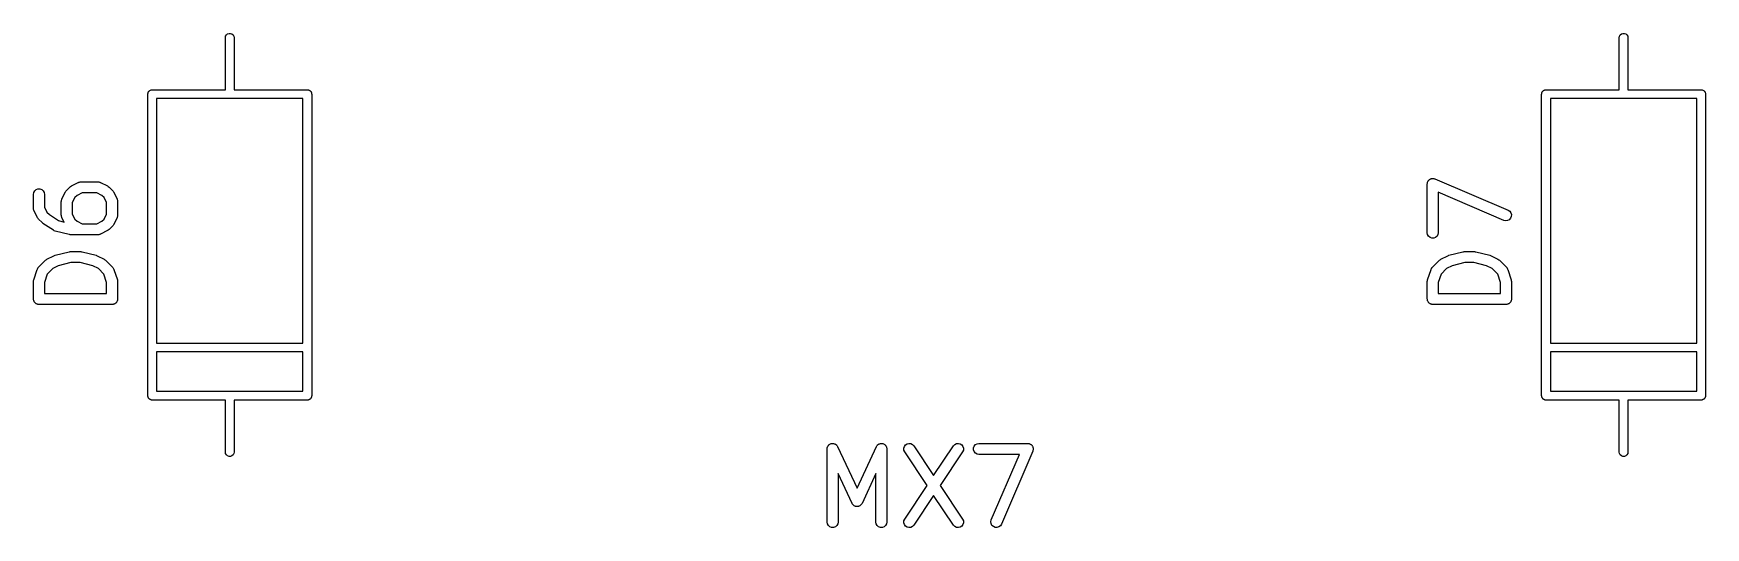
# Model space of a CAD drawing. Extents: x 35 to 250, y -99 to -35.
# Drawn here: x 140.19 to 163.04, y -41.8 to -35.05 of the extents above; entities that cross this region are included whole.
import ezdxf

# ---------------------------------------------------------------- set-up
doc = ezdxf.new("R2010")
doc.units = 0
doc.header["$MEASUREMENT"] = 0
doc.layers.add('BLACK', color=7, linetype='CONTINUOUS')

msp = doc.modelspace()

# ---------------------------------------------------------------- linework, layer by layer
at = {"layer": 'Black'}
for p, q in [((142.815, -35.1112), (142.819, -35.0907)), ((142.815, -35.8212), (142.815, -35.1112)), ((142.819, -35.0907), (142.829, -35.0727)), ((142.829, -35.0727), (142.845, -35.0593)), ((142.845, -35.0593), (142.865, -35.0522)), ((142.865, -35.0522), (142.885, -35.0522)), ((142.885, -35.0522), (142.905, -35.0593)), ((142.905, -35.0593), (142.921, -35.0727)), ((142.921, -35.0727), (142.931, -35.0907)), ((142.931, -35.0907), (142.935, -35.1112)), ((142.935, -35.1112), (142.935, -35.8212)), ((161.865, -35.1112), (161.869, -35.0907)), ((161.865, -35.8212), (161.865, -35.1112)), ((161.869, -35.0907), (161.879, -35.0727)), ((161.879, -35.0727), (161.895, -35.0593)), ((161.895, -35.0593), (161.915, -35.0522)), ((161.915, -35.0522), (161.935, -35.0522)), ((161.935, -35.0522), (161.955, -35.0593)), ((161.955, -35.0593), (161.971, -35.0727)), ((161.971, -35.0727), (161.981, -35.0907)), ((161.981, -35.0907), (161.985, -35.1112)), ((161.985, -35.1112), (161.985, -35.8212)), ((141.755, -35.8813), (141.756, -35.8761)), ((141.756, -35.8708), (141.758, -35.8659)), ((141.756, -35.8761), (141.756, -35.8708)), ((141.758, -35.8659), (141.759, -35.8607)), ((141.759, -35.8607), (141.761, -35.8562)), ((141.761, -35.8562), (141.763, -35.8513)), ((141.763, -35.8513), (141.766, -35.8472)), ((141.766, -35.8472), (141.769, -35.8427)), ((141.769, -35.8427), (141.773, -35.8393)), ((141.773, -35.8393), (141.776, -35.8353)), ((141.776, -35.8353), (141.781, -35.8327)), ((141.781, -35.8327), (141.785, -35.8293)), ((141.785, -35.8293), (141.79, -35.8275)), ((141.79, -35.8275), (141.794, -35.8249)), ((141.794, -35.8249), (141.8, -35.824)), ((141.8, -35.824), (141.805, -35.8222)), ((141.805, -35.8222), (141.81, -35.8222)), ((141.81, -35.8222), (141.815, -35.8212)), ((141.815, -35.8212), (142.815, -35.8212)), ((142.935, -35.8212), (143.935, -35.8212)), ((143.935, -35.8212), (143.94, -35.8222)), ((143.94, -35.8222), (143.945, -35.8222)), ((143.945, -35.8222), (143.95, -35.824)), ((143.95, -35.824), (143.956, -35.8249)), ((143.956, -35.8249), (143.96, -35.8275)), ((143.96, -35.8275), (143.965, -35.8293)), ((143.965, -35.8293), (143.969, -35.8327)), ((143.969, -35.8327), (143.974, -35.8353)), ((143.974, -35.8353), (143.977, -35.8393)), ((143.977, -35.8393), (143.981, -35.8427)), ((143.981, -35.8427), (143.984, -35.8472)), ((143.984, -35.8472), (143.987, -35.8513)), ((143.987, -35.8513), (143.989, -35.8562)), ((143.989, -35.8562), (143.991, -35.8607)), ((143.991, -35.8607), (143.992, -35.8659)), ((143.992, -35.8659), (143.994, -35.8708)), ((143.994, -35.8708), (143.994, -35.8761)), ((143.994, -35.8761), (143.995, -35.8813)), ((160.805, -35.8813), (160.806, -35.8761)), ((160.806, -35.8708), (160.808, -35.8659)), ((160.806, -35.8761), (160.806, -35.8708)), ((160.808, -35.8659), (160.809, -35.8607)), ((160.809, -35.8607), (160.811, -35.8562)), ((160.811, -35.8562), (160.813, -35.8513)), ((160.813, -35.8513), (160.816, -35.8472)), ((160.816, -35.8472), (160.819, -35.8427)), ((160.819, -35.8427), (160.823, -35.8393)), ((160.823, -35.8393), (160.826, -35.8353)), ((160.826, -35.8353), (160.831, -35.8327)), ((160.831, -35.8327), (160.835, -35.8293)), ((160.835, -35.8293), (160.84, -35.8275)), ((160.84, -35.8275), (160.844, -35.8249)), ((160.844, -35.8249), (160.85, -35.824)), ((160.85, -35.824), (160.855, -35.8222)), ((160.855, -35.8222), (160.86, -35.8222)), ((160.86, -35.8222), (160.865, -35.8212)), ((160.865, -35.8212), (161.865, -35.8212)), ((161.985, -35.8212), (162.985, -35.8212)), ((162.985, -35.8212), (162.99, -35.8222)), ((162.99, -35.8222), (162.995, -35.8222)), ((162.995, -35.8222), (163, -35.824)), ((163, -35.824), (163.006, -35.8249)), ((163.006, -35.8249), (163.01, -35.8275)), ((163.01, -35.8275), (163.015, -35.8293)), ((163.015, -35.8293), (163.019, -35.8327)), ((163.019, -35.8327), (163.024, -35.8353)), ((163.024, -35.8353), (163.027, -35.8393)), ((163.027, -35.8393), (163.031, -35.8427)), ((163.031, -35.8427), (163.034, -35.8472)), ((163.034, -35.8472), (163.037, -35.8513)), ((163.037, -35.8513), (163.039, -35.8562)), ((163.039, -35.8562), (163.041, -35.8607)), ((163.041, -35.8607), (163.042, -35.8659)), ((163.042, -35.8659), (163.044, -35.8708)), ((163.044, -35.8708), (163.044, -35.8761)), ((163.044, -35.8761), (163.045, -35.8813)), ((141.755, -40.0012), (141.755, -35.8813)), ((141.875, -35.9412), (141.875, -39.2812)), ((143.875, -35.9412), (141.875, -35.9412)), ((143.875, -39.2812), (143.875, -35.9412)), ((143.995, -35.8813), (143.995, -40.0012)), ((160.805, -40.0012), (160.805, -35.8813)), ((160.925, -35.9412), (160.925, -39.2812)), ((162.925, -35.9412), (160.925, -35.9412)), ((162.925, -39.2812), (162.925, -35.9412)), ((163.045, -35.8813), (163.045, -40.0012)), ((140.192, -37.2508), (140.197, -37.2251)), ((140.197, -37.2251), (140.21, -37.2026)), ((140.21, -37.2026), (140.23, -37.1858)), ((140.23, -37.1858), (140.254, -37.1769)), ((140.254, -37.1769), (140.28, -37.1769)), ((140.28, -37.1769), (140.305, -37.1858)), ((140.305, -37.1858), (140.325, -37.2026)), ((140.325, -37.2026), (140.338, -37.2251)), ((140.338, -37.2251), (140.342, -37.2508)), ((140.581, -37.3125), (140.629, -37.2172)), ((140.629, -37.2172), (140.636, -37.2076)), ((140.636, -37.2076), (140.643, -37.1977)), ((140.643, -37.1977), (140.691, -37.1501)), ((140.691, -37.1501), (140.7, -37.1432)), ((140.7, -37.1432), (140.71, -37.1361)), ((140.71, -37.1361), (140.805, -37.0885)), ((140.857, -37.2305), (140.788, -37.2648)), ((140.805, -37.0885), (140.809, -37.0872)), ((140.809, -37.0872), (140.813, -37.0851)), ((140.813, -37.0851), (140.822, -37.0835)), ((140.822, -37.0835), (140.83, -37.081)), ((140.83, -37.081), (140.835, -37.0813)), ((140.835, -37.0813), (140.839, -37.0805)), ((140.839, -37.0805), (141.077, -37.0805)), ((141.059, -37.2305), (140.857, -37.2305)), ((141.128, -37.2648), (141.059, -37.2305)), ((141.077, -37.0805), (141.081, -37.0813)), ((141.081, -37.0813), (141.085, -37.081)), ((141.085, -37.081), (141.094, -37.0835)), ((141.094, -37.0835), (141.103, -37.0851)), ((141.103, -37.0851), (141.106, -37.0872)), ((141.106, -37.0872), (141.11, -37.0885)), ((141.11, -37.0885), (141.206, -37.1361)), ((141.206, -37.1361), (141.215, -37.1432)), ((141.215, -37.1432), (141.225, -37.1501)), ((141.225, -37.1501), (141.273, -37.1977)), ((141.273, -37.1977), (141.28, -37.2076)), ((141.28, -37.2076), (141.287, -37.2172)), ((141.287, -37.2172), (141.334, -37.3125)), ((159.242, -37.1079), (159.244, -37.0994)), ((159.242, -37.7746), (159.242, -37.1079)), ((159.244, -37.0908), (159.246, -37.0867)), ((159.244, -37.0994), (159.244, -37.0908)), ((159.246, -37.0867), (159.247, -37.0823)), ((159.247, -37.0823), (159.251, -37.0748)), ((159.251, -37.0748), (159.255, -37.0668)), ((159.255, -37.0668), (159.258, -37.0636)), ((159.258, -37.0636), (159.26, -37.0597)), ((159.26, -37.0597), (159.267, -37.0542)), ((159.267, -37.0542), (159.272, -37.0479)), ((159.272, -37.0479), (159.276, -37.0458)), ((159.276, -37.0458), (159.28, -37.043)), ((159.28, -37.043), (159.288, -37.04)), ((159.288, -37.04), (159.296, -37.0361)), ((159.296, -37.0361), (159.3, -37.0356)), ((159.3, -37.0356), (159.304, -37.0341)), ((159.304, -37.0341), (159.313, -37.0341)), ((159.313, -37.0341), (159.322, -37.033)), ((159.322, -37.033), (159.326, -37.0341)), ((159.326, -37.0341), (159.33, -37.0341)), ((159.33, -37.0341), (159.339, -37.037)), ((159.339, -37.037), (159.347, -37.039)), ((159.347, -37.039), (160.347, -37.4676)), ((160.288, -37.6054), (159.392, -37.2217)), ((159.392, -37.2217), (159.392, -37.7746)), ((140.192, -37.4412), (140.192, -37.2508)), ((140.193, -37.4455), (140.192, -37.4412)), ((140.193, -37.4498), (140.193, -37.4455)), ((140.195, -37.4582), (140.193, -37.4498)), ((140.197, -37.4669), (140.195, -37.4582)), ((140.199, -37.4706), (140.197, -37.4669)), ((140.2, -37.4748), (140.199, -37.4706)), ((140.248, -37.57), (140.2, -37.4748)), ((140.342, -37.2508), (140.342, -37.4235)), ((140.342, -37.4235), (140.377, -37.4921)), ((140.573, -37.346), (140.574, -37.3418)), ((140.573, -37.5365), (140.573, -37.346)), ((140.574, -37.3374), (140.576, -37.329)), ((140.574, -37.3418), (140.574, -37.3374)), ((140.576, -37.329), (140.578, -37.3204)), ((140.578, -37.3204), (140.58, -37.3166)), ((140.58, -37.3166), (140.581, -37.3125)), ((140.758, -37.2952), (140.723, -37.3637)), ((140.723, -37.3637), (140.723, -37.5188)), ((140.788, -37.2648), (140.758, -37.2952)), ((141.158, -37.2952), (141.128, -37.2648)), ((141.192, -37.3637), (141.158, -37.2952)), ((141.192, -37.5188), (141.192, -37.3637)), ((141.334, -37.3125), (141.336, -37.3166)), ((141.336, -37.3166), (141.338, -37.3204)), ((141.338, -37.3204), (141.339, -37.329)), ((141.339, -37.329), (141.342, -37.3374)), ((141.342, -37.3374), (141.342, -37.3418)), ((141.342, -37.3418), (141.342, -37.346)), ((141.342, -37.346), (141.342, -37.5365)), ((160.347, -37.4676), (160.369, -37.4818)), ((140.255, -37.5797), (140.248, -37.57)), ((140.262, -37.5895), (140.255, -37.5797)), ((140.31, -37.6371), (140.262, -37.5895)), ((140.316, -37.6414), (140.31, -37.6371)), ((140.321, -37.6465), (140.316, -37.6414)), ((140.464, -37.7417), (140.321, -37.6465)), ((140.377, -37.4921), (140.41, -37.5258)), ((140.41, -37.5258), (140.536, -37.6097)), ((140.536, -37.6097), (140.61, -37.6283)), ((140.574, -37.5407), (140.573, -37.5365)), ((140.574, -37.5451), (140.574, -37.5407)), ((140.576, -37.5535), (140.574, -37.5451)), ((140.578, -37.5621), (140.576, -37.5535)), ((140.58, -37.5659), (140.578, -37.5621)), ((140.581, -37.57), (140.58, -37.5659)), ((140.61, -37.6283), (140.581, -37.57)), ((140.723, -37.5188), (140.758, -37.5873)), ((140.758, -37.5873), (140.788, -37.6177)), ((140.788, -37.6177), (140.857, -37.652)), ((140.857, -37.652), (141.059, -37.652)), ((141.059, -37.652), (141.128, -37.6177)), ((141.128, -37.6177), (141.158, -37.5873)), ((141.158, -37.5873), (141.192, -37.5188)), ((141.273, -37.6848), (141.225, -37.7324)), ((141.28, -37.6749), (141.273, -37.6848)), ((141.287, -37.6653), (141.28, -37.6749)), ((141.334, -37.57), (141.287, -37.6653)), ((141.336, -37.5659), (141.334, -37.57)), ((141.338, -37.5621), (141.336, -37.5659)), ((141.339, -37.5535), (141.338, -37.5621)), ((141.342, -37.5451), (141.339, -37.5535)), ((141.342, -37.5365), (141.342, -37.5407)), ((141.342, -37.5407), (141.342, -37.5451)), ((160.313, -37.6114), (160.288, -37.6054)), ((160.339, -37.6083), (160.313, -37.6114)), ((160.362, -37.5965), (160.339, -37.6083)), ((160.38, -37.5776), (160.362, -37.5965)), ((160.369, -37.4818), (160.384, -37.5027)), ((160.39, -37.5536), (160.38, -37.5776)), ((160.384, -37.5027), (160.392, -37.5276)), ((160.392, -37.5276), (160.39, -37.5536)), ((140.476, -37.7469), (140.464, -37.7417)), ((140.487, -37.7521), (140.476, -37.7469)), ((140.678, -37.7997), (140.487, -37.7521)), ((140.687, -37.8004), (140.678, -37.7997)), ((140.696, -37.802), (140.687, -37.8004)), ((141.077, -37.802), (140.696, -37.802)), ((141.081, -37.8012), (141.077, -37.802)), ((141.085, -37.8015), (141.081, -37.8012)), ((141.094, -37.799), (141.085, -37.8015)), ((141.103, -37.7974), (141.094, -37.799)), ((141.106, -37.7953), (141.103, -37.7974)), ((141.11, -37.794), (141.106, -37.7953)), ((141.206, -37.7464), (141.11, -37.794)), ((141.215, -37.7393), (141.206, -37.7464)), ((141.225, -37.7324), (141.215, -37.7393)), ((159.247, -37.8002), (159.242, -37.7746)), ((159.26, -37.8228), (159.247, -37.8002)), ((159.28, -37.8395), (159.26, -37.8228)), ((159.304, -37.8484), (159.28, -37.8395)), ((159.33, -37.8484), (159.304, -37.8484)), ((159.355, -37.8395), (159.33, -37.8484)), ((159.375, -37.8228), (159.355, -37.8395)), ((159.388, -37.8002), (159.375, -37.8228)), ((159.392, -37.7746), (159.388, -37.8002)), ((140.262, -38.2454), (140.357, -38.1501)), ((140.357, -38.1501), (140.367, -38.1432)), ((140.367, -38.1432), (140.377, -38.1361)), ((140.377, -38.1361), (140.472, -38.0885)), ((140.472, -38.0885), (140.48, -38.0861)), ((140.48, -38.0861), (140.487, -38.0828)), ((140.487, -38.0828), (140.678, -38.0352)), ((140.678, -38.0352), (140.687, -38.0345)), ((140.687, -38.0345), (140.696, -38.0329)), ((140.696, -38.0329), (140.839, -38.0329)), ((140.839, -38.0329), (140.848, -38.0345)), ((140.848, -38.0345), (140.857, -38.0352)), ((140.857, -38.0352), (141.047, -38.0828)), ((141.047, -38.0828), (141.055, -38.0861)), ((141.055, -38.0861), (141.063, -38.0885)), ((141.063, -38.0885), (141.158, -38.1361)), ((141.158, -38.1361), (141.168, -38.1432)), ((141.168, -38.1432), (141.178, -38.1501)), ((141.178, -38.1501), (141.273, -38.2454)), ((159.312, -38.2454), (159.407, -38.1501)), ((159.407, -38.1501), (159.417, -38.1432)), ((159.417, -38.1432), (159.427, -38.1361)), ((159.427, -38.1361), (159.522, -38.0885)), ((159.522, -38.0885), (159.53, -38.0861)), ((159.53, -38.0861), (159.537, -38.0828)), ((159.537, -38.0828), (159.728, -38.0352)), ((159.728, -38.0352), (159.737, -38.0345)), ((159.737, -38.0345), (159.746, -38.0329)), ((159.746, -38.0329), (159.889, -38.0329)), ((159.889, -38.0329), (159.898, -38.0345)), ((159.898, -38.0345), (159.907, -38.0352)), ((159.907, -38.0352), (160.097, -38.0828)), ((160.097, -38.0828), (160.105, -38.0861)), ((160.105, -38.0861), (160.113, -38.0885)), ((160.113, -38.0885), (160.208, -38.1361)), ((160.208, -38.1361), (160.218, -38.1432)), ((160.218, -38.1432), (160.228, -38.1501)), ((160.228, -38.1501), (160.323, -38.2454)), ((140.196, -38.4175), (140.244, -38.2747)), ((140.244, -38.2747), (140.246, -38.2709)), ((140.246, -38.2709), (140.247, -38.2667)), ((140.247, -38.2667), (140.252, -38.2595)), ((140.252, -38.2595), (140.256, -38.2518)), ((140.256, -38.2518), (140.259, -38.2489)), ((140.259, -38.2489), (140.262, -38.2454)), ((140.381, -38.3389), (140.342, -38.4534)), ((140.455, -38.2648), (140.381, -38.3389)), ((140.532, -38.2263), (140.455, -38.2648)), ((140.705, -38.1829), (140.532, -38.2263)), ((140.83, -38.1829), (140.705, -38.1829)), ((141.003, -38.2263), (140.83, -38.1829)), ((141.08, -38.2648), (141.003, -38.2263)), ((141.154, -38.3389), (141.08, -38.2648)), ((141.192, -38.4534), (141.154, -38.3389)), ((141.273, -38.2454), (141.275, -38.2489)), ((141.275, -38.2489), (141.279, -38.2518)), ((141.279, -38.2518), (141.283, -38.2595)), ((141.283, -38.2595), (141.288, -38.2667)), ((141.288, -38.2667), (141.289, -38.2709)), ((141.289, -38.2709), (141.291, -38.2747)), ((141.291, -38.2747), (141.339, -38.4175)), ((159.246, -38.4175), (159.294, -38.2747)), ((159.294, -38.2747), (159.296, -38.2709)), ((159.296, -38.2709), (159.297, -38.2667)), ((159.297, -38.2667), (159.302, -38.2595)), ((159.302, -38.2595), (159.306, -38.2518)), ((159.306, -38.2518), (159.309, -38.2489)), ((159.309, -38.2489), (159.312, -38.2454)), ((159.431, -38.3389), (159.392, -38.4534)), ((159.505, -38.2648), (159.431, -38.3389)), ((159.582, -38.2263), (159.505, -38.2648)), ((159.755, -38.1829), (159.582, -38.2263)), ((159.88, -38.1829), (159.755, -38.1829)), ((160.053, -38.2263), (159.88, -38.1829)), ((160.13, -38.2648), (160.053, -38.2263)), ((160.204, -38.3389), (160.13, -38.2648)), ((160.242, -38.4534), (160.204, -38.3389)), ((160.323, -38.2454), (160.325, -38.2489)), ((160.325, -38.2489), (160.329, -38.2518)), ((160.329, -38.2518), (160.333, -38.2595)), ((160.333, -38.2595), (160.338, -38.2667)), ((160.338, -38.2667), (160.339, -38.2709)), ((160.339, -38.2709), (160.341, -38.2747)), ((160.341, -38.2747), (160.389, -38.4175)), ((140.192, -38.4412), (140.194, -38.4294)), ((140.192, -38.6793), (140.192, -38.4412)), ((140.194, -38.4294), (140.196, -38.4175)), ((140.342, -38.4534), (140.342, -38.6043)), ((140.342, -38.6043), (141.192, -38.6043)), ((141.192, -38.6043), (141.192, -38.4534)), ((141.339, -38.4175), (141.34, -38.4294)), ((141.34, -38.4294), (141.342, -38.4412)), ((141.342, -38.4412), (141.342, -38.6793)), ((159.242, -38.4412), (159.244, -38.4294)), ((159.242, -38.6793), (159.242, -38.4412)), ((159.244, -38.4294), (159.246, -38.4175)), ((159.392, -38.4534), (159.392, -38.6043)), ((159.392, -38.6043), (160.242, -38.6043)), ((160.242, -38.6043), (160.242, -38.4534)), ((160.389, -38.4175), (160.39, -38.4294)), ((160.39, -38.4294), (160.392, -38.4412)), ((160.392, -38.4412), (160.392, -38.6793)), ((140.194, -38.6858), (140.192, -38.6793)), ((140.194, -38.6924), (140.194, -38.6858)), ((140.196, -38.6985), (140.194, -38.6924)), ((140.197, -38.705), (140.196, -38.6985)), ((140.2, -38.7107), (140.197, -38.705)), ((140.202, -38.7168), (140.2, -38.7107)), ((140.207, -38.7219), (140.202, -38.7168)), ((140.21, -38.7276), (140.207, -38.7219)), ((140.215, -38.7318), (140.21, -38.7276)), ((140.219, -38.7368), (140.215, -38.7318)), ((140.225, -38.7401), (140.219, -38.7368)), ((140.23, -38.7443), (140.225, -38.7401)), ((140.236, -38.7465), (140.23, -38.7443)), ((140.242, -38.7498), (140.236, -38.7465)), ((140.248, -38.751), (140.242, -38.7498)), ((140.254, -38.7532), (140.248, -38.751)), ((140.261, -38.7532), (140.254, -38.7532)), ((140.267, -38.7543), (140.261, -38.7532)), ((141.267, -38.7543), (140.267, -38.7543)), ((141.274, -38.7532), (141.267, -38.7543)), ((141.28, -38.7532), (141.274, -38.7532)), ((141.287, -38.751), (141.28, -38.7532)), ((141.293, -38.7498), (141.287, -38.751)), ((141.299, -38.7465), (141.293, -38.7498)), ((141.305, -38.7443), (141.299, -38.7465)), ((141.31, -38.7401), (141.305, -38.7443)), ((141.316, -38.7368), (141.31, -38.7401)), ((141.32, -38.7318), (141.316, -38.7368)), ((141.325, -38.7276), (141.32, -38.7318)), ((141.328, -38.7219), (141.325, -38.7276)), ((141.332, -38.7168), (141.328, -38.7219)), ((141.335, -38.7107), (141.332, -38.7168)), ((141.338, -38.705), (141.335, -38.7107)), ((141.339, -38.6985), (141.338, -38.705)), ((141.341, -38.6924), (141.339, -38.6985)), ((141.342, -38.6793), (141.341, -38.6858)), ((141.341, -38.6858), (141.341, -38.6924)), ((159.244, -38.6858), (159.242, -38.6793)), ((159.244, -38.6924), (159.244, -38.6858)), ((159.246, -38.6985), (159.244, -38.6924)), ((159.247, -38.705), (159.246, -38.6985)), ((159.25, -38.7107), (159.247, -38.705)), ((159.252, -38.7168), (159.25, -38.7107)), ((159.257, -38.7219), (159.252, -38.7168)), ((159.26, -38.7276), (159.257, -38.7219)), ((159.265, -38.7318), (159.26, -38.7276)), ((159.269, -38.7368), (159.265, -38.7318)), ((159.275, -38.7401), (159.269, -38.7368)), ((159.28, -38.7443), (159.275, -38.7401)), ((159.286, -38.7465), (159.28, -38.7443)), ((159.292, -38.7498), (159.286, -38.7465)), ((159.298, -38.751), (159.292, -38.7498)), ((159.304, -38.7532), (159.298, -38.751)), ((159.311, -38.7532), (159.304, -38.7532)), ((159.317, -38.7543), (159.311, -38.7532)), ((160.317, -38.7543), (159.317, -38.7543)), ((160.324, -38.7532), (160.317, -38.7543)), ((160.33, -38.7532), (160.324, -38.7532)), ((160.337, -38.751), (160.33, -38.7532)), ((160.343, -38.7498), (160.337, -38.751)), ((160.349, -38.7465), (160.343, -38.7498)), ((160.355, -38.7443), (160.349, -38.7465)), ((160.36, -38.7401), (160.355, -38.7443)), ((160.366, -38.7368), (160.36, -38.7401)), ((160.37, -38.7318), (160.366, -38.7368)), ((160.375, -38.7276), (160.37, -38.7318)), ((160.378, -38.7219), (160.375, -38.7276)), ((160.382, -38.7168), (160.378, -38.7219)), ((160.385, -38.7107), (160.382, -38.7168)), ((160.388, -38.705), (160.385, -38.7107)), ((160.389, -38.6985), (160.388, -38.705)), ((160.391, -38.6924), (160.389, -38.6985)), ((160.392, -38.6793), (160.391, -38.6858)), ((160.391, -38.6858), (160.391, -38.6924)), ((141.875, -39.2812), (143.875, -39.2812)), ((160.925, -39.2812), (162.925, -39.2812)), ((141.875, -39.4012), (141.875, -39.9412)), ((143.875, -39.4012), (141.875, -39.4012)), ((143.875, -39.9412), (143.875, -39.4012)), ((160.925, -39.4012), (160.925, -39.9412)), ((162.925, -39.4012), (160.925, -39.4012)), ((162.925, -39.9412), (162.925, -39.4012)), ((141.875, -39.9412), (143.875, -39.9412)), ((160.925, -39.9412), (162.925, -39.9412)), ((141.756, -40.0064), (141.755, -40.0012)), ((141.756, -40.0117), (141.756, -40.0064)), ((141.758, -40.0166), (141.756, -40.0117)), ((141.759, -40.0218), (141.758, -40.0166)), ((141.761, -40.0263), (141.759, -40.0218)), ((141.763, -40.0312), (141.761, -40.0263)), ((141.766, -40.0353), (141.763, -40.0312)), ((141.769, -40.0398), (141.766, -40.0353)), ((141.773, -40.0432), (141.769, -40.0398)), ((141.776, -40.0472), (141.773, -40.0432)), ((141.781, -40.0498), (141.776, -40.0472)), ((141.785, -40.0532), (141.781, -40.0498)), ((141.79, -40.055), (141.785, -40.0532)), ((141.794, -40.0576), (141.79, -40.055)), ((141.8, -40.0585), (141.794, -40.0576)), ((141.805, -40.0603), (141.8, -40.0585)), ((141.81, -40.0603), (141.805, -40.0603)), ((141.815, -40.0613), (141.81, -40.0603)), ((142.815, -40.0613), (141.815, -40.0613)), ((142.815, -40.7712), (142.815, -40.0613)), ((143.935, -40.0613), (142.935, -40.0613)), ((142.935, -40.0613), (142.935, -40.7712)), ((143.94, -40.0603), (143.935, -40.0613)), ((143.945, -40.0603), (143.94, -40.0603)), ((143.95, -40.0585), (143.945, -40.0603)), ((143.956, -40.0576), (143.95, -40.0585)), ((143.96, -40.055), (143.956, -40.0576)), ((143.965, -40.0532), (143.96, -40.055)), ((143.969, -40.0498), (143.965, -40.0532)), ((143.974, -40.0472), (143.969, -40.0498)), ((143.977, -40.0432), (143.974, -40.0472)), ((143.981, -40.0398), (143.977, -40.0432)), ((143.984, -40.0353), (143.981, -40.0398)), ((143.987, -40.0312), (143.984, -40.0353)), ((143.989, -40.0263), (143.987, -40.0312)), ((143.991, -40.0218), (143.989, -40.0263)), ((143.992, -40.0166), (143.991, -40.0218)), ((143.994, -40.0117), (143.992, -40.0166)), ((143.995, -40.0012), (143.994, -40.0064)), ((143.994, -40.0064), (143.994, -40.0117)), ((160.806, -40.0064), (160.805, -40.0012)), ((160.806, -40.0117), (160.806, -40.0064)), ((160.808, -40.0166), (160.806, -40.0117)), ((160.809, -40.0218), (160.808, -40.0166)), ((160.811, -40.0263), (160.809, -40.0218)), ((160.813, -40.0312), (160.811, -40.0263)), ((160.816, -40.0353), (160.813, -40.0312)), ((160.819, -40.0398), (160.816, -40.0353)), ((160.823, -40.0432), (160.819, -40.0398)), ((160.826, -40.0472), (160.823, -40.0432)), ((160.831, -40.0498), (160.826, -40.0472)), ((160.835, -40.0532), (160.831, -40.0498)), ((160.84, -40.055), (160.835, -40.0532)), ((160.844, -40.0576), (160.84, -40.055)), ((160.85, -40.0585), (160.844, -40.0576)), ((160.855, -40.0603), (160.85, -40.0585)), ((160.86, -40.0603), (160.855, -40.0603)), ((160.865, -40.0613), (160.86, -40.0603)), ((161.865, -40.0613), (160.865, -40.0613)), ((161.865, -40.7712), (161.865, -40.0613)), ((162.985, -40.0613), (161.985, -40.0613)), ((161.985, -40.0613), (161.985, -40.7712)), ((162.99, -40.0603), (162.985, -40.0613)), ((162.995, -40.0603), (162.99, -40.0603)), ((163, -40.0585), (162.995, -40.0603)), ((163.006, -40.0576), (163, -40.0585)), ((163.01, -40.055), (163.006, -40.0576)), ((163.015, -40.0532), (163.01, -40.055)), ((163.019, -40.0498), (163.015, -40.0532)), ((163.024, -40.0472), (163.019, -40.0498)), ((163.027, -40.0432), (163.024, -40.0472)), ((163.031, -40.0398), (163.027, -40.0432)), ((163.034, -40.0353), (163.031, -40.0398)), ((163.037, -40.0312), (163.034, -40.0353)), ((163.039, -40.0263), (163.037, -40.0312)), ((163.041, -40.0218), (163.039, -40.0263)), ((163.042, -40.0166), (163.041, -40.0218)), ((163.044, -40.0117), (163.042, -40.0166)), ((163.045, -40.0012), (163.044, -40.0064)), ((163.044, -40.0064), (163.044, -40.0117)), ((151.057, -40.6792), (151.064, -40.6729)), ((151.064, -40.6729), (151.071, -40.666)), ((151.071, -40.666), (151.074, -40.6646)), ((151.074, -40.6646), (151.077, -40.6624)), ((151.077, -40.6624), (151.086, -40.6591)), ((151.086, -40.6591), (151.095, -40.6549)), ((151.095, -40.6549), (151.098, -40.6547)), ((151.098, -40.6547), (151.101, -40.6535)), ((151.101, -40.6535), (151.111, -40.6535)), ((151.111, -40.6535), (151.121, -40.6527)), ((151.121, -40.6527), (151.124, -40.6535)), ((151.124, -40.6535), (151.127, -40.6535)), ((151.127, -40.6535), (151.137, -40.6569)), ((151.137, -40.6569), (151.146, -40.6594)), ((151.146, -40.6594), (151.149, -40.6613)), ((151.149, -40.6613), (151.152, -40.6624)), ((151.152, -40.6624), (151.159, -40.6687)), ((151.159, -40.6687), (151.167, -40.6743)), ((151.167, -40.6743), (151.169, -40.677)), ((151.169, -40.677), (151.172, -40.6792)), ((151.724, -40.6792), (151.726, -40.677)), ((151.726, -40.677), (151.728, -40.6743)), ((151.728, -40.6743), (151.736, -40.6687)), ((151.736, -40.6687), (151.743, -40.6624)), ((151.743, -40.6624), (151.747, -40.6613)), ((151.747, -40.6613), (151.749, -40.6594)), ((151.749, -40.6594), (151.759, -40.6569)), ((151.759, -40.6569), (151.768, -40.6535)), ((151.768, -40.6535), (151.771, -40.6535)), ((151.771, -40.6535), (151.774, -40.6527)), ((151.774, -40.6527), (151.784, -40.6535)), ((151.784, -40.6535), (151.794, -40.6535)), ((151.794, -40.6535), (151.797, -40.6547)), ((151.797, -40.6547), (151.8, -40.6549)), ((151.8, -40.6549), (151.809, -40.6591)), ((151.809, -40.6591), (151.818, -40.6624)), ((151.818, -40.6624), (151.821, -40.6646)), ((151.821, -40.6646), (151.824, -40.666)), ((151.824, -40.666), (151.831, -40.6729)), ((151.831, -40.6729), (151.838, -40.6792)), ((152.095, -40.6941), (152.11, -40.6731)), ((152.11, -40.6731), (152.132, -40.6587)), ((152.132, -40.6587), (152.157, -40.6525)), ((152.157, -40.6525), (152.183, -40.6554)), ((152.183, -40.6554), (152.206, -40.6669)), ((152.206, -40.6669), (152.224, -40.6858)), ((152.766, -40.6858), (152.784, -40.6669)), ((152.784, -40.6669), (152.808, -40.6554)), ((152.808, -40.6554), (152.833, -40.6525)), ((152.833, -40.6525), (152.859, -40.6587)), ((152.859, -40.6587), (152.88, -40.6731)), ((152.88, -40.6731), (152.896, -40.6941)), ((153.049, -40.6899), (153.066, -40.6699)), ((153.066, -40.6699), (153.089, -40.6569)), ((153.089, -40.6569), (153.114, -40.6524)), ((153.114, -40.6524), (153.781, -40.6524)), ((153.781, -40.6524), (153.789, -40.6539)), ((153.789, -40.6539), (153.798, -40.6544)), ((153.798, -40.6544), (153.802, -40.6561)), ((153.802, -40.6561), (153.807, -40.6569)), ((153.807, -40.6569), (153.814, -40.6612)), ((153.814, -40.6612), (153.822, -40.6646)), ((153.822, -40.6646), (153.825, -40.6677)), ((153.825, -40.6677), (153.829, -40.6699)), ((153.829, -40.6699), (153.835, -40.6765)), ((153.835, -40.6765), (153.841, -40.6825)), ((142.819, -40.7918), (142.815, -40.7712)), ((142.829, -40.8098), (142.819, -40.7918)), ((142.845, -40.8232), (142.829, -40.8098)), ((142.865, -40.8303), (142.845, -40.8232)), ((142.885, -40.8303), (142.865, -40.8303)), ((142.905, -40.8232), (142.885, -40.8303)), ((142.921, -40.8098), (142.905, -40.8232)), ((142.931, -40.7918), (142.921, -40.8098)), ((142.935, -40.7712), (142.931, -40.7918)), ((151.039, -40.7274), (151.041, -40.7177)), ((151.039, -41.7274), (151.039, -40.7274)), ((151.041, -40.7177), (151.042, -40.708)), ((151.042, -40.708), (151.043, -40.705)), ((151.043, -40.705), (151.044, -40.7017)), ((151.044, -40.7017), (151.049, -40.6933)), ((151.049, -40.6933), (151.053, -40.6844)), ((151.053, -40.6844), (151.055, -40.682)), ((151.055, -40.682), (151.057, -40.6792)), ((151.172, -40.6792), (151.177, -40.6876)), ((151.177, -40.6876), (151.182, -40.6957)), ((151.182, -40.6957), (151.448, -41.2643)), ((151.448, -41.2643), (151.713, -40.6957)), ((151.713, -40.6957), (151.719, -40.6876)), ((151.719, -40.6876), (151.724, -40.6792)), ((151.838, -40.6792), (151.84, -40.682)), ((151.84, -40.682), (151.842, -40.6844)), ((151.842, -40.6844), (151.847, -40.6933)), ((151.847, -40.6933), (151.851, -40.7017)), ((151.851, -40.7017), (151.852, -40.705)), ((151.852, -40.705), (151.853, -40.708)), ((151.853, -40.708), (151.854, -40.7177)), ((151.854, -40.7177), (151.856, -40.7274)), ((151.856, -40.7274), (151.856, -41.7274)), ((152.087, -40.7191), (152.095, -40.6941)), ((152.089, -40.7451), (152.087, -40.7191)), ((152.1, -40.769), (152.089, -40.7451)), ((152.405, -41.2274), (152.1, -40.769)), ((152.224, -40.6858), (152.495, -41.0922)), ((152.495, -41.0922), (152.766, -40.6858)), ((152.891, -40.769), (152.585, -41.2274)), ((152.901, -40.7451), (152.891, -40.769)), ((152.896, -40.6941), (152.903, -40.7191)), ((152.903, -40.7191), (152.901, -40.7451)), ((153.04, -40.7144), (153.049, -40.6899)), ((153.04, -40.7404), (153.04, -40.7144)), ((153.049, -40.7649), (153.04, -40.7404)), ((153.066, -40.7848), (153.049, -40.7649)), ((153.089, -40.7979), (153.066, -40.7848)), ((153.114, -40.8024), (153.089, -40.7979)), ((153.667, -40.8024), (153.114, -40.8024)), ((153.283, -41.6978), (153.667, -40.8024)), ((153.85, -40.7569), (153.421, -41.7569)), ((153.841, -40.6825), (153.843, -40.6865)), ((153.843, -40.6865), (153.846, -40.6899)), ((153.846, -40.6899), (153.849, -40.698)), ((153.849, -40.698), (153.853, -40.7057)), ((153.852, -40.7485), (153.85, -40.7569)), ((153.855, -40.7404), (153.852, -40.7485)), ((153.853, -40.7057), (153.853, -40.7101)), ((153.853, -40.7101), (153.855, -40.7144)), ((153.855, -40.7144), (153.855, -40.723)), ((153.855, -40.723), (153.856, -40.7316)), ((153.856, -40.7316), (153.855, -40.7359)), ((153.855, -40.7359), (153.855, -40.7404)), ((161.869, -40.7918), (161.865, -40.7712)), ((161.879, -40.8098), (161.869, -40.7918)), ((161.895, -40.8232), (161.879, -40.8098)), ((161.915, -40.8303), (161.895, -40.8232)), ((161.935, -40.8303), (161.915, -40.8303)), ((161.955, -40.8232), (161.935, -40.8303)), ((161.971, -40.8098), (161.955, -40.8232)), ((161.981, -40.7918), (161.971, -40.8098)), ((161.985, -40.7712), (161.981, -40.7918)), ((151.38, -41.4734), (151.189, -41.0654)), ((151.189, -41.0654), (151.189, -41.7274)), ((151.706, -41.0654), (151.516, -41.4734)), ((151.706, -41.7274), (151.706, -41.0654)), ((152.1, -41.6858), (152.405, -41.2274)), ((152.495, -41.3626), (152.224, -41.769)), ((152.766, -41.769), (152.495, -41.3626)), ((152.585, -41.2274), (152.891, -41.6858)), ((151.383, -41.4787), (151.38, -41.4734)), ((151.386, -41.4847), (151.383, -41.4787)), ((151.391, -41.4893), (151.386, -41.4847)), ((151.395, -41.4947), (151.391, -41.4893)), ((151.4, -41.4985), (151.395, -41.4947)), ((151.405, -41.5031), (151.4, -41.4985)), ((151.411, -41.5059), (151.405, -41.5031)), ((151.416, -41.5096), (151.411, -41.5059)), ((151.422, -41.5113), (151.416, -41.5096)), ((151.428, -41.5141), (151.422, -41.5113)), ((151.435, -41.5147), (151.428, -41.5141)), ((151.441, -41.5164), (151.435, -41.5147)), ((151.448, -41.5158), (151.441, -41.5164)), ((151.454, -41.5164), (151.448, -41.5158)), ((151.46, -41.5147), (151.454, -41.5164)), ((151.467, -41.5141), (151.46, -41.5147)), ((151.473, -41.5113), (151.467, -41.5141)), ((151.479, -41.5096), (151.473, -41.5113)), ((151.485, -41.5059), (151.479, -41.5096)), ((151.491, -41.5031), (151.485, -41.5059)), ((151.495, -41.4985), (151.491, -41.5031)), ((151.501, -41.4947), (151.495, -41.4985)), ((151.504, -41.4893), (151.501, -41.4947)), ((151.509, -41.4847), (151.504, -41.4893)), ((151.512, -41.4787), (151.509, -41.4847)), ((151.516, -41.4734), (151.512, -41.4787)), ((151.044, -41.753), (151.039, -41.7274)), ((151.057, -41.7756), (151.044, -41.753)), ((151.077, -41.7923), (151.057, -41.7756)), ((151.101, -41.8012), (151.077, -41.7923)), ((151.127, -41.8012), (151.101, -41.8012)), ((151.152, -41.7923), (151.127, -41.8012)), ((151.172, -41.7756), (151.152, -41.7923)), ((151.185, -41.753), (151.172, -41.7756)), ((151.189, -41.7274), (151.185, -41.753)), ((151.71, -41.753), (151.706, -41.7274)), ((151.724, -41.7756), (151.71, -41.753)), ((151.743, -41.7923), (151.724, -41.7756)), ((151.768, -41.8012), (151.743, -41.7923)), ((151.794, -41.8012), (151.768, -41.8012)), ((151.818, -41.7923), (151.794, -41.8012)), ((151.838, -41.7756), (151.818, -41.7923)), ((151.851, -41.753), (151.838, -41.7756)), ((151.856, -41.7274), (151.851, -41.753)), ((152.087, -41.7356), (152.089, -41.7096)), ((152.095, -41.7606), (152.087, -41.7356)), ((152.089, -41.7096), (152.1, -41.6858)), ((152.11, -41.7816), (152.095, -41.7606)), ((152.132, -41.7961), (152.11, -41.7816)), ((152.157, -41.8022), (152.132, -41.7961)), ((152.183, -41.7994), (152.157, -41.8022)), ((152.206, -41.7878), (152.183, -41.7994)), ((152.224, -41.769), (152.206, -41.7878)), ((152.784, -41.7878), (152.766, -41.769)), ((152.808, -41.7994), (152.784, -41.7878)), ((152.833, -41.8022), (152.808, -41.7994)), ((152.859, -41.7961), (152.833, -41.8022)), ((152.88, -41.7816), (152.859, -41.7961)), ((152.896, -41.7606), (152.88, -41.7816)), ((152.891, -41.6858), (152.901, -41.7096)), ((152.903, -41.7356), (152.896, -41.7606)), ((152.901, -41.7096), (152.903, -41.7356)), ((153.277, -41.7232), (153.283, -41.6978)), ((153.281, -41.7491), (153.277, -41.7232)), ((153.292, -41.7723), (153.281, -41.7491)), ((153.311, -41.7901), (153.292, -41.7723)), ((153.335, -41.8004), (153.311, -41.7901)), ((153.361, -41.8019), (153.335, -41.8004)), ((153.386, -41.7943), (153.361, -41.8019)), ((153.407, -41.7787), (153.386, -41.7943)), ((153.421, -41.7569), (153.407, -41.7787))]:
    msp.add_line(p, q, dxfattribs=at)

doc.saveas('drawing.dxf')
